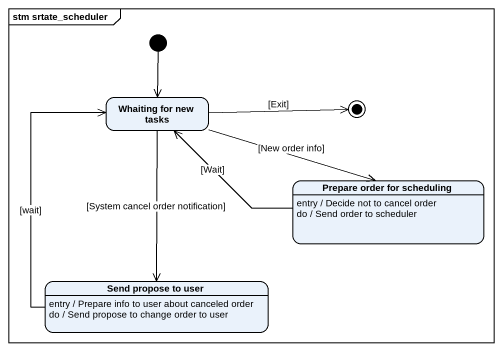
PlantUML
@startuml
mainframe stm srtate_scheduler
hide empty description
state "Whaiting for new tasks" as Whaiting_for_new_tasks
state "Prepare order for scheduling" as Prepare_order_for_scheduling
Prepare_order_for_scheduling : entry / Decide not to cancel order
Prepare_order_for_scheduling : do / Send order to scheduler
state "Send propose to user" as Send_propose_to_user
Send_propose_to_user : entry / Prepare info to user about canceled order
Send_propose_to_user : do / Send propose to change order to user
[*] --> Whaiting_for_new_tasks
Whaiting_for_new_tasks -right-> Prepare_order_for_scheduling : [New order info]
Whaiting_for_new_tasks --> Send_propose_to_user : [System cancel order notification]
Prepare_order_for_scheduling -left-> Whaiting_for_new_tasks : [Wait]
Send_propose_to_user -up-> Whaiting_for_new_tasks : [wait]
Whaiting_for_new_tasks -right-> [*] : [Exit]
@enduml
